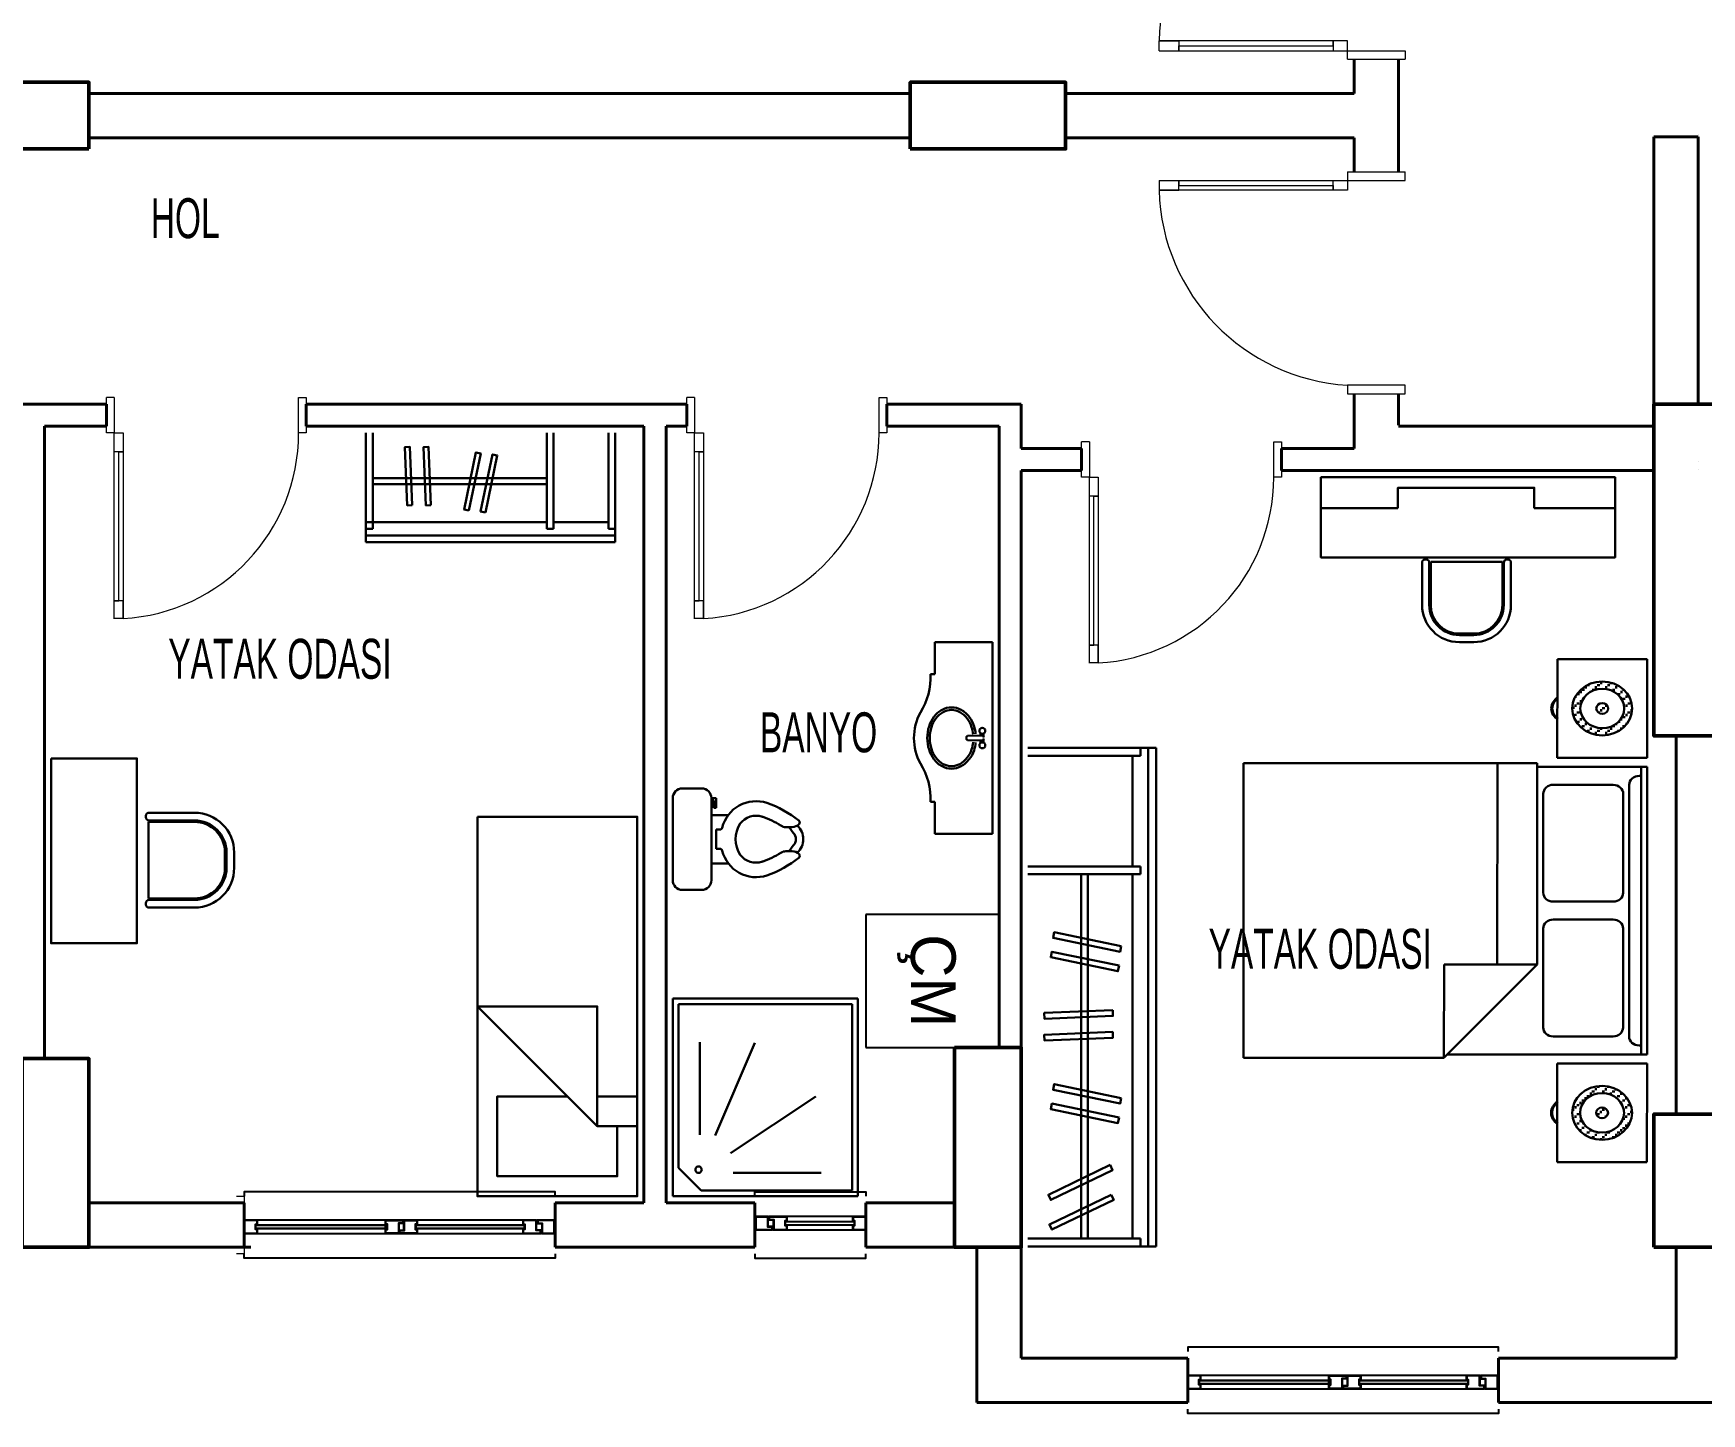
# Model space of a CAD drawing. Header units: millimetres. Extents: x 38 to 3246, y 32 to 1248.
# Drawn here: x 752 to 1504, y 55 to 678 of the extents above; entities that cross this region are included whole.
import ezdxf

# ---------------------------------------------------------------- set-up
doc = ezdxf.new("R2010")
doc.units = ezdxf.units.MM
doc.linetypes.add('ACAD_ISO03W100', pattern=[30, 12, -18])
doc.layers.add('14_ISLAK_MEKAN_TEFRİŞ', color=134, linetype='Continuous')
for name, color, linetype, lineweight in [('CAM', 253, 'Continuous', 15), ('duvar_40', 45, 'Continuous', 40), ('KOLON50', 81, 'Continuous', 50), ('MERD_30', 31, 'Continuous', 30), ('PENC_25', 74, 'Continuous', 25), ('TEF', 145, 'Continuous', 30), ('yazı', 253, 'Continuous', 20)]:
    doc.layers.add(name, color=color, linetype=linetype, lineweight=lineweight)
doc.styles.add('ARIAL', font='Arial')
doc.styles.get("Standard").update_dxf_attribs({"font": 'EtrFont'})

# ---------------------------------------------------------------- blocks, each defined once
blk = doc.blocks.new('a90')
at = {"layer": 'PENC_25', "lineweight": 20}
for p, q in [((1344.126593, 765.83973), (1370.110589, 765.83973)), ((1344.126593, 761.98131), (1344.126593, 765.83973)), ((1344.126593, 765.83973), (1370.110589, 765.83973)), ((1344.126593, 761.98131), (1344.126593, 765.83973)), ((1370.110589, 761.98131), (1344.126593, 761.98131)), ((1370.110589, 761.98131), (1344.126593, 761.98131)), ((1370.110589, 765.83973), (1370.110589, 761.98131)), ((1370.110589, 765.83973), (1370.110589, 761.98131)), ((1344.110589, 665.83973), (1344.110589, 669.698151)), ((1344.110589, 669.698151), (1370.110589, 669.698151)), ((1370.110589, 669.698151), (1370.110589, 665.83973)), ((1344.110589, 665.83973), (1370.126593, 665.83973))]:
    blk.add_line(p, q, dxfattribs=at)
at = {"layer": 'PENC_25', "lineweight": 20, "flags": 128}
for points in [[(1259.196266, 669.698151), (1259.196266, 674.142595)], [(1259.196266, 669.698151), (1344.110589, 669.698151), (1344.110589, 674.142595), (1259.196266, 674.142595), (1268.165639, 674.142595), (1268.165639, 669.698151), (1268.165639, 671.920373), (1337.639647, 671.920373), (1337.639647, 674.142595), (1337.639647, 669.698151)]]:
    blk.add_lwpolyline(points, dxfattribs=at)
at = {"layer": 'PENC_25', "lineweight": 20}
blk.add_arc((1349.684225, 671.629217), 90.522859, 93.519877, 178.408971, dxfattribs=at)
blk = doc.blocks.new('a108')
at = {"layer": 'PENC_25', "lineweight": 20}
for p, q in [((1344.110589, 615.093743), (1344.110589, 611.235322)), ((1344.110589, 615.093743), (1370.126593, 615.093743)), ((1344.110589, 611.235322), (1370.110589, 611.235322)), ((1370.110589, 611.235322), (1370.110589, 615.093743)), ((1370.110589, 518.952163), (1344.126593, 518.952163)), ((1344.126593, 518.952163), (1344.126593, 515.093743)), ((1370.110589, 518.952163), (1344.126593, 518.952163)), ((1344.126593, 518.952163), (1344.126593, 515.093743)), ((1370.110589, 515.093743), (1370.110589, 518.952163)), ((1370.110589, 515.093743), (1370.110589, 518.952163)), ((1344.126593, 515.093743), (1370.110589, 515.093743)), ((1344.126593, 515.093743), (1370.110589, 515.093743))]:
    blk.add_line(p, q, dxfattribs=at)
at = {"layer": 'PENC_25', "lineweight": 20, "flags": 128}
for points in [[(1259.196266, 611.235322), (1344.110589, 611.235322), (1344.110589, 606.790878), (1259.196266, 606.790878), (1268.165639, 606.790878), (1268.165639, 611.235322), (1268.165639, 609.0131), (1337.639647, 609.0131), (1337.639647, 606.790878), (1337.639647, 611.235322)], [(1259.196266, 611.235322), (1259.196266, 606.790878)]]:
    blk.add_lwpolyline(points, dxfattribs=at)
at = {"layer": 'PENC_25', "lineweight": 20}
blk.add_arc((1349.684225, 609.304256), 90.522859, 181.591029, 266.480123, dxfattribs=at)
blk = doc.blocks.new('a109')
at = {"layer": 'duvar_40', "flags": 128}
for points in [[(1224.326344, 490.466696), (1224.326344, 480.466696)], [(1314.326344, 490.466696), (1314.326344, 480.466696)]]:
    blk.add_lwpolyline(points, dxfattribs=at)
at = {"layer": 'PENC_25', "lineweight": 20}
for p, q in [((1227.798844, 493.466737), (1224.326266, 493.466737)), ((1224.326266, 477.466685), (1224.326266, 493.466634)), ((1227.798844, 493.466634), (1227.798844, 477.466685)), ((1310.853687, 493.466737), (1314.326266, 493.466737)), ((1310.853687, 477.466737), (1310.853687, 493.466685)), ((1314.326266, 493.466685), (1314.326266, 477.466737)), ((1227.798844, 477.466685), (1224.326266, 477.466685)), ((1314.326266, 477.466737), (1310.853687, 477.466737)), ((1231.798843, 393.799166), (1227.798843, 393.799166))]:
    blk.add_line(p, q, dxfattribs=at)
at = {"layer": 'PENC_25', "lineweight": 20, "flags": 128}
blk.add_lwpolyline([(1227.798843, 393.74328), (1227.798843, 477.466685), (1231.798843, 477.466685), (1231.798843, 393.74328), (1231.798843, 401.815716), (1227.798843, 401.815716), (1229.798843, 401.815716), (1229.798843, 468.904783), (1231.798843, 468.904783), (1227.798843, 468.904783)], dxfattribs=at)
at = {"layer": 'PENC_25', "lineweight": 20}
blk.add_arc((1227.051598, 477.466685), 83.80209, 273.247447, 0.007727, dxfattribs=at)
blk = doc.blocks.new('a110')
at = {"layer": 'CAM', "flags": 128}
for points in [[(1277.385812, 70.67522), (1336.447941, 70.67522), (1336.447941, 70.17522), (1277.385812, 70.17522)], [(1277.385812, 69.17522), (1336.447941, 69.17522), (1336.447941, 68.67522), (1277.385812, 68.67522)], [(1349.347946, 70.67522), (1398.271589, 70.67522), (1398.271589, 70.17522), (1349.347946, 70.17522)], [(1349.347946, 69.17522), (1398.271589, 69.17522), (1398.271589, 68.67522), (1349.347946, 68.67522)]]:
    blk.add_lwpolyline(points, close=True, dxfattribs=at)
at = {"layer": 'PENC_25'}
for p, q in [((1397.571589, 72.675222), (1278.085812, 72.675222)), ((1278.085812, 66.675218), (1397.571589, 66.675218))]:
    blk.add_line(p, q, dxfattribs=at)
at = {"layer": 'PENC_25', "flags": 128}
for points in [[(1412.110589, 83.466737), (1412.110589, 85.383703), (1272.110589, 85.383703), (1272.110589, 83.466737)], [(1412.110589, 57.466737), (1412.110589, 55.466737), (1272.110589, 55.466737), (1272.110589, 57.466737)]]:
    blk.add_lwpolyline(points, dxfattribs=at)
for points in [[(1278.085812, 72.675222), (1272.110589, 72.675222), (1272.110589, 66.675218), (1278.085812, 66.675218), (1278.085812, 68.67522), (1277.385812, 68.67522), (1277.385812, 70.67522), (1278.085812, 70.67522)], [(1277.885812, 72.475222), (1272.285808, 72.475222), (1272.285808, 66.875218), (1277.885812, 66.875218), (1277.885812, 68.47522), (1277.185812, 68.47522), (1277.185812, 70.87522), (1277.885812, 70.87522)], [(1335.547941, 69.17522), (1336.447941, 69.17522), (1336.447941, 70.17522), (1335.547941, 70.17522)], [(1335.747941, 72.675222), (1343.747944, 72.675222), (1343.747944, 71.17522), (1341.747943, 71.17522), (1341.747943, 66.675218), (1335.747941, 66.675218), (1335.747941, 68.67522), (1336.447941, 68.67522), (1336.447941, 70.67522), (1335.747941, 70.67522)], [(1335.947941, 72.475222), (1343.547944, 72.475222), (1343.547944, 71.37522), (1341.547943, 71.37522), (1341.547943, 66.875218), (1335.947941, 66.875218), (1335.947941, 68.47522), (1336.647941, 68.47522), (1336.647941, 70.87522), (1335.947941, 70.87522)], [(1350.047946, 66.675218), (1342.047943, 66.675218), (1342.047943, 68.17522), (1344.047944, 68.17522), (1344.047944, 72.675222), (1350.047946, 72.675222), (1350.047946, 70.67522), (1349.347946, 70.67522), (1349.347946, 68.67522), (1350.047946, 68.67522)], [(1349.847946, 66.875218), (1342.247943, 66.875218), (1342.247943, 67.97522), (1344.247944, 67.97522), (1344.247944, 72.475222), (1349.847946, 72.475222), (1349.847946, 70.87522), (1349.147946, 70.87522), (1349.147946, 68.47522), (1349.847946, 68.47522)], [(1397.571589, 66.675218), (1405.785807, 66.675218), (1405.785807, 68.17522), (1403.785806, 68.17522), (1403.785806, 72.675222), (1397.571589, 72.675222), (1397.571589, 70.67522), (1398.271589, 70.67522), (1398.271589, 68.67522), (1397.571589, 68.67522)], [(1397.771589, 66.875218), (1405.585807, 66.875218), (1405.585807, 67.97522), (1403.585806, 67.97522), (1403.585806, 72.475222), (1397.771589, 72.475222), (1397.771589, 70.87522), (1398.471589, 70.87522), (1398.471589, 68.47522), (1397.771589, 68.47522)], [(1412.110589, 72.675222), (1404.085806, 72.675222), (1404.085806, 71.17522), (1406.085807, 71.17522), (1406.085807, 66.675218), (1412.110589, 66.675218), (1412.110589, 69.67522)], [(1411.685809, 72.475222), (1404.285806, 72.475222), (1404.285806, 71.37522), (1406.285807, 71.37522), (1406.285807, 66.875218), (1411.685809, 66.875218), (1411.685809, 68.47522), (1411.685809, 70.87522)]]:
    blk.add_lwpolyline(points, close=True, dxfattribs=at)
blk = doc.blocks.new('a122')
at = {"layer": 'duvar_40', "flags": 128}
for points in [[(785.06492, 510.466696), (785.06492, 500.466696)], [(875.06492, 510.466696), (875.06492, 500.466696)]]:
    blk.add_lwpolyline(points, dxfattribs=at)
at = {"layer": 'PENC_25', "lineweight": 20}
for p, q in [((788.537421, 513.466788), (785.064842, 513.466788)), ((785.064842, 497.466737), (785.064842, 513.466685)), ((788.537421, 513.466685), (788.537421, 497.466737)), ((871.592264, 513.466788), (875.064842, 513.466788)), ((871.592264, 497.466788), (871.592264, 513.466737)), ((875.064842, 513.466737), (875.064842, 497.466788)), ((788.537421, 497.466737), (785.064842, 497.466737)), ((875.064842, 497.466788), (871.592264, 497.466788)), ((792.53742, 413.799217), (788.53742, 413.799217))]:
    blk.add_line(p, q, dxfattribs=at)
at = {"layer": 'PENC_25', "lineweight": 20, "flags": 128}
blk.add_lwpolyline([(788.53742, 413.743331), (788.53742, 497.466737), (792.53742, 497.466737), (792.53742, 413.743331), (792.53742, 421.815767), (788.53742, 421.815767), (790.53742, 421.815767), (790.53742, 488.904834), (792.53742, 488.904834), (788.53742, 488.904834)], dxfattribs=at)
at = {"layer": 'PENC_25', "lineweight": 20}
blk.add_arc((787.790174, 497.466737), 83.80209, 273.247447, 0.007727, dxfattribs=at)
blk = doc.blocks.new('a123')
at = {"layer": 'CAM', "flags": 128}
for points in [[(852.385812, 140.67522), (911.447941, 140.67522), (911.447941, 140.17522), (852.385812, 140.17522)], [(852.385812, 139.17522), (911.447941, 139.17522), (911.447941, 138.67522), (852.385812, 138.67522)], [(924.347946, 140.67522), (973.271589, 140.67522), (973.271589, 140.17522), (924.347946, 140.17522)], [(924.347946, 139.17522), (973.271589, 139.17522), (973.271589, 138.67522), (924.347946, 138.67522)]]:
    blk.add_lwpolyline(points, close=True, dxfattribs=at)
at = {"layer": 'PENC_25', "lineweight": 20}
for p, q in [((843.63801, 153.466788), (847.110589, 153.466788)), ((847.110589, 153.466737), (847.110589, 127.466788)), ((847.110589, 127.466788), (843.63801, 127.466788))]:
    blk.add_line(p, q, dxfattribs=at)
at = {"layer": 'PENC_25'}
for p, q in [((972.571589, 142.675221), (853.085812, 142.675221)), ((853.085812, 136.675218), (972.571589, 136.675218))]:
    blk.add_line(p, q, dxfattribs=at)
at = {"layer": 'PENC_25', "flags": 128}
for points in [[(987.110589, 153.466737), (987.110589, 155.383703), (847.110589, 155.383703), (847.110589, 153.466737)], [(987.110589, 127.466737), (987.110589, 125.466737), (847.110589, 125.466737), (847.110589, 127.466737)]]:
    blk.add_lwpolyline(points, dxfattribs=at)
for points in [[(853.085812, 142.675221), (847.110589, 142.675221), (847.110589, 136.675218), (853.085812, 136.675218), (853.085812, 138.67522), (852.385812, 138.67522), (852.385812, 140.67522), (853.085812, 140.67522)], [(852.885812, 142.475221), (847.285808, 142.475221), (847.285808, 136.875218), (852.885812, 136.875218), (852.885812, 138.47522), (852.185812, 138.47522), (852.185812, 140.87522), (852.885812, 140.87522)], [(910.547941, 139.17522), (911.447941, 139.17522), (911.447941, 140.17522), (910.547941, 140.17522)], [(910.747941, 142.675221), (918.747944, 142.675221), (918.747944, 141.17522), (916.747943, 141.17522), (916.747943, 136.675218), (910.747941, 136.675218), (910.747941, 138.67522), (911.447941, 138.67522), (911.447941, 140.67522), (910.747941, 140.67522)], [(910.947941, 142.475221), (918.547944, 142.475221), (918.547944, 141.37522), (916.547943, 141.37522), (916.547943, 136.875218), (910.947941, 136.875218), (910.947941, 138.47522), (911.647941, 138.47522), (911.647941, 140.87522), (910.947941, 140.87522)], [(925.047946, 136.675218), (917.047943, 136.675218), (917.047943, 138.17522), (919.047944, 138.17522), (919.047944, 142.675221), (925.047946, 142.675221), (925.047946, 140.67522), (924.347946, 140.67522), (924.347946, 138.67522), (925.047946, 138.67522)], [(924.847946, 136.875218), (917.247943, 136.875218), (917.247943, 137.97522), (919.247944, 137.97522), (919.247944, 142.475221), (924.847946, 142.475221), (924.847946, 140.87522), (924.147946, 140.87522), (924.147946, 138.47522), (924.847946, 138.47522)], [(972.571589, 136.675218), (980.785807, 136.675218), (980.785807, 138.17522), (978.785806, 138.17522), (978.785806, 142.675221), (972.571589, 142.675221), (972.571589, 140.67522), (973.271589, 140.67522), (973.271589, 138.67522), (972.571589, 138.67522)], [(972.771589, 136.875218), (980.585807, 136.875218), (980.585807, 137.97522), (978.585806, 137.97522), (978.585806, 142.475221), (972.771589, 142.475221), (972.771589, 140.87522), (973.471589, 140.87522), (973.471589, 138.47522), (972.771589, 138.47522)], [(987.110589, 142.675221), (979.085806, 142.675221), (979.085806, 141.17522), (981.085807, 141.17522), (981.085807, 136.675218), (987.110589, 136.675218), (987.110589, 139.67522)], [(986.685809, 142.475221), (979.285806, 142.475221), (979.285806, 141.37522), (981.285807, 141.37522), (981.285807, 136.875218), (986.685809, 136.875218), (986.685809, 138.47522), (986.685809, 140.87522)]]:
    blk.add_lwpolyline(points, close=True, dxfattribs=at)
blk = doc.blocks.new('a179')
at = {"layer": 'duvar_40', "flags": 128}
for points in [[(1046.515686, 510.466696), (1046.515686, 500.466696)], [(1136.515686, 510.466696), (1136.515686, 500.466696)]]:
    blk.add_lwpolyline(points, dxfattribs=at)
at = {"layer": 'PENC_25', "lineweight": 20}
for p, q in [((1049.988187, 513.466788), (1046.515608, 513.466788)), ((1046.515608, 497.466737), (1046.515608, 513.466685)), ((1049.988187, 513.466685), (1049.988187, 497.466737)), ((1133.04303, 513.466788), (1136.515608, 513.466788)), ((1133.04303, 497.466788), (1133.04303, 513.466737)), ((1136.515608, 513.466737), (1136.515608, 497.466788)), ((1049.988187, 497.466737), (1046.515608, 497.466737)), ((1136.515608, 497.466788), (1133.04303, 497.466788)), ((1053.988186, 413.799217), (1049.988186, 413.799217))]:
    blk.add_line(p, q, dxfattribs=at)
at = {"layer": 'PENC_25', "lineweight": 20, "flags": 128}
blk.add_lwpolyline([(1049.988186, 413.743331), (1049.988186, 497.466737), (1053.988186, 497.466737), (1053.988186, 413.743331), (1053.988186, 421.815767), (1049.988186, 421.815767), (1051.988186, 421.815767), (1051.988186, 488.904834), (1053.988186, 488.904834), (1049.988186, 488.904834)], dxfattribs=at)
at = {"layer": 'PENC_25', "lineweight": 20}
blk.add_arc((1049.24094, 497.466737), 83.80209, 273.247447, 0.007727, dxfattribs=at)
blk = doc.blocks.new('a180')
at = {"layer": 'CAM', "flags": 128}
for points in [[(1091.649588, 142.258253), (1121.835366, 142.258253), (1121.835366, 141.758253), (1090.949588, 141.758253)], [(1094.873231, 141.758253), (1090.949588, 141.758253), (1090.949588, 142.258253), (1094.873231, 142.258253)], [(1090.949588, 140.758253), (1121.835366, 140.758253), (1121.835366, 140.258253), (1091.649588, 140.258253)], [(1094.873231, 140.258253), (1090.949588, 140.258253), (1090.949588, 140.758253), (1094.873231, 140.758253)]]:
    blk.add_lwpolyline(points, dxfattribs=at)
at = {"layer": 'PENC_25'}
for p, q in [((1121.135366, 144.258255), (1091.649588, 144.258255)), ((1091.649588, 138.258252), (1121.135366, 138.258252))]:
    blk.add_line(p, q, dxfattribs=at)
at = {"layer": 'PENC_25', "flags": 128}
for points in [[(1077.110589, 153.466737), (1077.110589, 155.466737), (1127.110589, 155.466737), (1127.110589, 153.466737)], [(1077.110589, 127.466737), (1077.110589, 125.54977), (1127.110589, 125.54977), (1127.110589, 127.466737)]]:
    blk.add_lwpolyline(points, dxfattribs=at)
for points in [[(1077.110589, 138.258252), (1085.135372, 138.258252), (1085.135372, 139.758253), (1083.135371, 139.758253), (1083.135371, 144.258255), (1077.110589, 144.258255), (1077.110589, 141.258253)], [(1077.535369, 138.458252), (1084.935372, 138.458252), (1084.935372, 139.558253), (1082.935371, 139.558253), (1082.935371, 144.058255), (1077.535369, 144.058255), (1077.535369, 142.458253), (1077.535369, 140.058253)], [(1091.649588, 144.258255), (1083.435371, 144.258255), (1083.435371, 142.758253), (1085.435372, 142.758253), (1085.435372, 138.258252), (1091.649588, 138.258252), (1091.649588, 140.258253), (1090.949588, 140.258253), (1090.949588, 142.258253), (1091.649588, 142.258253)], [(1091.449588, 144.058255), (1083.635371, 144.058255), (1083.635371, 142.958253), (1085.635372, 142.958253), (1085.635372, 138.458252), (1091.449588, 138.458252), (1091.449588, 140.058253), (1090.749588, 140.058253), (1090.749588, 142.458253), (1091.449588, 142.458253)], [(1121.135366, 138.258252), (1127.110589, 138.258252), (1127.110589, 144.258255), (1121.135366, 144.258255), (1121.135366, 142.258253), (1121.835366, 142.258253), (1121.835366, 140.258253), (1121.135366, 140.258253)], [(1121.335366, 138.458252), (1126.935369, 138.458252), (1126.935369, 144.058255), (1121.335366, 144.058255), (1121.335366, 142.458253), (1122.035366, 142.458253), (1122.035366, 140.058253), (1121.335366, 140.058253)]]:
    blk.add_lwpolyline(points, close=True, dxfattribs=at)
blk = doc.blocks.new('cc2')
at = {"layer": '14_ISLAK_MEKAN_TEFRİŞ'}
for p, q in [((279.199679, -368.612928), (219.199679, -368.612928)), ((219.199679, -368.612928), (219.199679, -428.612928)), ((279.199679, -428.612928), (279.199679, -368.612928)), ((219.199679, -428.612928), (279.199679, -428.612928))]:
    blk.add_line(p, q, dxfattribs=at)
at = {"insert": (228.095774, -388.154623), "char_height": 20.16, "width": 8839.469653, "attachment_point": 1}
blk.add_mtext('ÇM', dxfattribs=at)
blk = doc.blocks.new('YAT80')
at = {"flags": 128}
blk.add_lwpolyline([(80, -190), (80, 0), (0, 0), (0, -190)], close=True, dxfattribs=at)
for points in [[(35, -50), (70, -50), (70, -10), (10, -10), (10, -35)], [(0, -35), (20, -35), (80, -95), (20, -95), (20, -35)], [(0, -50), (20, -50)]]:
    blk.add_lwpolyline(points, dxfattribs=at)
blk = doc.blocks.new('KSDLFGD')
at = {"layer": 'TEF'}
for p, q in [((134866.600126, -16275.379659), (134817.296422, -16275.379659)), ((134817.296422, -16275.379659), (134817.296422, -16387.673889)), ((134820.330496, -16275.379659), (134820.330496, -16387.673889)), ((134823.36457, -16278.413733), (134823.36457, -16275.379659)), ((134866.600126, -16278.413733), (134823.36457, -16278.413733)), ((134826.398644, -16278.413733), (134826.398644, -16303.170751)), ((134826.398644, -16279.260006), (134826.398644, -16303.170751)), ((134866.600126, -16303.170751), (134823.36457, -16303.170751)), ((134823.36457, -16303.170751), (134823.36457, -16306.204826)), ((134866.600126, -16306.204826), (134823.36457, -16306.204826)), ((134826.398644, -16306.204826), (134826.398644, -16387.673889)), ((134843.524714, -16306.204826), (134843.524714, -16384.639815)), ((134846.159498, -16306.204826), (134846.159498, -16384.639815)), ((134866.600126, -16387.673889), (134817.296422, -16387.673889)), ((134866.600126, -16384.639815), (134823.36457, -16384.639815)), ((134823.36457, -16384.639815), (134823.36457, -16387.673889))]:
    blk.add_line(p, q, dxfattribs=at)
at = {"layer": 'TEF', "flags": 128}
for points in [[(134830.684838, -16333.87928), (134856.481654, -16328.519177), (134856.928555, -16330.669996), (134831.131739, -16336.030099), (134830.684838, -16333.87928)], [(134831.563103, -16341.348265), (134857.359919, -16335.988161), (134857.80682, -16338.138981), (134832.010003, -16343.499084), (134831.563103, -16341.348265)], [(134834.00058, -16358.506893), (134860.327309, -16359.560359), (134860.239476, -16361.75536), (134833.912747, -16360.701894), (134834.00058, -16358.506893)], [(134834.00058, -16366.867322), (134860.327309, -16367.920787), (134860.239476, -16370.115788), (134833.912747, -16369.062323), (134834.00058, -16366.867322)]]:
    blk.add_lwpolyline(points, dxfattribs=at)
blk = doc.blocks.new('kjnknlnkldfldf')
at = {"layer": 'TEF'}
for p, q in [((57632.193034, 10880.081809), (57609.471988, 10880.081809)), ((57632.193034, 10876.248476), (57609.471988, 10876.248476)), ((57632.471988, 10875.481809), (57609.471988, 10875.481809)), ((57632.471988, 10837.148476), (57632.471988, 10875.481809)), ((57633.726368, 10878.548476), (57633.726368, 10877.781809)), ((57589.538655, 10860.148476), (57589.538655, 10852.481809)), ((57593.371988, 10860.148476), (57593.371988, 10852.481809)), ((57594.138655, 10860.148476), (57594.138655, 10852.481809)), ((57609.471988, 10837.148476), (57632.471988, 10837.148476)), ((57609.471988, 10836.381809), (57632.193034, 10836.381809)), ((57609.471988, 10832.548476), (57632.193034, 10832.548476)), ((57633.726368, 10834.848476), (57633.726368, 10834.081809))]:
    blk.add_line(p, q, dxfattribs=at)
at = {"layer": 'TEF', "flags": 128}
blk.add_lwpolyline([(57681.15439, 10907.269677), (57638.249906, 10907.269677), (57638.249906, 10814.747063), (57681.15439, 10814.747063)], close=True, dxfattribs=at)
for points in [[(57620.268413, 10875.481809), (57620.268413, 10876.248476)], [(57620.268413, 10836.381809), (57620.268413, 10837.148476)]]:
    blk.add_lwpolyline(points, dxfattribs=at)
at = {"layer": 'TEF'}
for centre, radius, start, end in [((57609.471988, 10860.148476), 19.933333, 90, 180), ((57632.193034, 10878.548476), 1.533333, 0, 90), ((57609.471988, 10860.148476), 16.1, 90, 180), ((57609.471988, 10860.148476), 15.333333, 90, 180), ((57632.193034, 10877.781809), 1.533333, 270, 0), ((57609.471988, 10852.481809), 19.933333, 180, 270), ((57609.471988, 10852.481809), 16.1, 180, 270), ((57609.471988, 10852.481809), 15.333333, 180, 270), ((57632.193034, 10834.848476), 1.533333, 0, 90), ((57632.193034, 10834.081809), 1.533333, 270, 0)]:
    blk.add_arc(centre, radius, start, end, dxfattribs=at)
blk = doc.blocks.new('dskfg')
at = {"layer": 'TEF'}
for p, q in [((1215856.528473, -318229.918806), (1215773.095581, -318229.918806)), ((1215773.095581, -318229.918806), (1215773.095581, -318319.065619)), ((1215856.528473, -318229.918806), (1215856.528473, -318319.065619)), ((1215785.855479, -318232.470786), (1215775.64756, -318242.678704)), ((1215853.976494, -318232.470786), (1215785.855479, -318232.470786)), ((1215853.976494, -318232.470786), (1215853.976494, -318316.513639)), ((1215775.64756, -318242.678704), (1215775.64756, -318316.513639)), ((1215800.364342, -318240.469987), (1215839.967264, -318240.432428)), ((1215799.170199, -318249.316257), (1215837.604301, -318274.896069)), ((1215785.249544, -318257.640822), (1215785.249544, -318299.410344)), ((1215792.228825, -318257.33448), (1215810.121579, -318299.078176)), ((1215856.528473, -318319.065619), (1215773.095581, -318319.065619)), ((1215775.64756, -318316.513639), (1215853.976494, -318316.513639))]:
    blk.add_line(p, q, dxfattribs=at)
for start_param, end_param in [(3.9269908172, 7.0685834708), (0.7853981639, 3.9269908175)]:
    blk.add_ellipse((1215784.74697, -318241.896823), major_axis=(-1.015044, 1.015044), ratio=1, start_param=start_param, end_param=end_param, dxfattribs=at)
blk = doc.blocks.new('ö_nklnlşfdndfnşnklm')
at = {"layer": 'TEF'}
for p, q in [((55836.619492, 10355.704601), (55836.619492, 10344.949046)), ((55887.708381, 10361.082379), (55841.99727, 10361.082379)), ((55893.086159, 10344.949046), (55893.086159, 10355.704601)), ((55841.99727, 10339.571268), (55887.708381, 10339.571268)), ((55851.408381, 10330.160157), (55851.408381, 10339.571268)), ((55859.475048, 10336.882379), (55859.475048, 10334.8249)), ((55870.230603, 10336.882379), (55859.475048, 10336.882379)), ((55870.230603, 10334.8249), (55870.230603, 10336.882379)), ((55878.29727, 10330.160157), (55878.29727, 10339.571268)), ((55882.330603, 10336.882379), (55882.330603, 10338.226823)), ((55882.330603, 10338.226823), (55886.363937, 10338.226823)), ((55887.708381, 10336.882379), (55882.330603, 10336.882379)), ((55886.363937, 10338.226823), (55886.363937, 10339.571268)), ((55887.708381, 10339.571268), (55887.708381, 10336.882379)), ((55858.130603, 10298.077512), (55858.130603, 10294.591908)), ((55861.283094, 10294.045599), (55858.130603, 10296.382189)), ((55868.422557, 10294.045599), (55871.575048, 10296.382189)), ((55871.575048, 10298.077512), (55871.575048, 10294.692432))]:
    blk.add_line(p, q, dxfattribs=at)
for centre, radius, start, end in [((55841.99727, 10355.704601), 5.377778, 90, 180), ((55887.708381, 10355.704601), 5.377778, 0, 90), ((55841.99727, 10344.949046), 5.377778, 180, 270), ((55887.708381, 10344.949046), 5.377778, 270, 0), ((55863.105048, 10314.699046), 19.387056, 103.883364, 198.183653), ((55858.130603, 10334.8249), 1.344444, 283.883364, 0), ((55871.575048, 10334.8249), 1.344444, 180, 256.116636), ((55866.600603, 10314.699046), 19.387056, 341.816347, 76.116636), ((55863.105048, 10314.699046), 11.320389, 127.108298, 198.183653), ((55864.852826, 10309.675938), 16.450886, 57.797266, 122.202734), ((55866.600603, 10314.699046), 11.320389, 341.816347, 52.891702), ((55901.825048, 10328.815712), 60.593291, 199.440035, 218.734582), ((55901.825048, 10328.815712), 52.526624, 199.440035, 212.062492), ((55827.880603, 10328.815712), 52.526624, 327.937508, 340.559965), ((55827.880603, 10328.815712), 60.593291, 321.334991, 340.559965), ((55852.752826, 10298.077512), 5.377778, 0, 32.062492), ((55876.952826, 10298.077512), 5.377778, 147.937508, 180), ((55855.607813, 10291.742904), 1.344444, 218.734582, 315.060102), ((55852.752826, 10294.591908), 5.377778, 315.060102, 0), ((55864.852826, 10298.789786), 10.307407, 223.602819, 316.397181), ((55864.852826, 10297.445341), 4.929629, 223.602819, 316.397181), ((55876.952826, 10294.692432), 5.377778, 180, 225.837529), ((55874.142821, 10291.799051), 1.344444, 225.837529, 321.334991)]:
    blk.add_arc(centre, radius, start, end, dxfattribs=at)
blk = doc.blocks.new('çkjngnşdglklşdf')
at = {"layer": 'TEF'}
for p, q in [((58786.602195, 10215.567112), (58786.602195, 10193.34489)), ((58786.602195, 10215.567112), (58826.602195, 10215.567112)), ((58826.602195, 10215.567112), (58826.602195, 10082.233779)), ((58783.581508, 10193.34489), (58786.602195, 10193.34489)), ((58783.581508, 10193.34489), (58786.602195, 10193.34489)), ((58809.266347, 10150.332367), (58819.836119, 10150.687359)), ((58809.266347, 10150.332367), (58819.836119, 10150.687359)), ((58818.271886, 10150.864855), (58818.271886, 10152.107326)), ((58818.271886, 10150.864855), (58818.271886, 10152.107326)), ((58820.479696, 10150.598611), (58820.479696, 10151.92983)), ((58820.479696, 10150.598611), (58820.479696, 10151.92983)), ((58809.266347, 10147.468523), (58819.836119, 10147.113532)), ((58809.266347, 10147.468523), (58819.836119, 10147.113532)), ((58818.271886, 10146.936036), (58818.271886, 10145.693565)), ((58818.271886, 10146.936036), (58818.271886, 10145.693565)), ((58820.479696, 10147.20228), (58820.479696, 10145.871061)), ((58820.479696, 10147.20228), (58820.479696, 10145.871061)), ((58786.602195, 10104.456001), (58783.581508, 10104.456001)), ((58786.602195, 10104.456001), (58783.581508, 10104.456001)), ((58786.602195, 10104.456001), (58786.602195, 10082.233779)), ((58786.602195, 10082.233779), (58826.602195, 10082.233779))]:
    blk.add_line(p, q, dxfattribs=at)
at = {"layer": 'TEF', "flags": 128}
for points in [[(58814.954942, 10151.809831, 0.04853), (58813.887345, 10156.964525, 0.085783), (58810.494739, 10163.604566, 0.10607), (58804.833408, 10168.52947, 0.126822), (58798.222205, 10170.233779, 0.126822), (58791.611001, 10168.52947, 0.10607), (58785.94967, 10163.604566, 0.085783), (58782.557064, 10156.964525, 0.075445), (58781.333316, 10148.900445, 0.075445), (58782.557064, 10140.836366, 0.085783), (58785.94967, 10134.196325, 0.10607), (58791.611001, 10129.271421, 0.126822), (58798.222205, 10127.567112, 0.126822), (58804.833408, 10129.271421, 0.105479), (58810.469612, 10134.162903, 0.091386), (58813.881148, 10140.31928, 0.05171), (58814.9877, 10145.81623, 0.05171)], [(58814.954942, 10151.809831, 0.04853), (58813.887345, 10156.964525, 0.085783), (58810.494739, 10163.604566, 0.10607), (58804.833408, 10168.52947, 0.126822), (58798.222205, 10170.233779, 0.126822), (58791.611001, 10168.52947, 0.10607), (58785.94967, 10163.604566, 0.085783), (58782.557064, 10156.964525, 0.075445), (58781.333316, 10148.900445, 0.075445), (58782.557064, 10140.836366, 0.085783), (58785.94967, 10134.196325, 0.10607), (58791.611001, 10129.271421, 0.126822), (58798.222205, 10127.567112, 0.126822), (58804.833408, 10129.271421, 0.105479), (58810.469612, 10134.162903, 0.091386), (58813.881148, 10140.31928, 0.05171), (58814.9877, 10145.81623, 0.05171)], [(58813.187377, 10151.619546, 0.04853), (58812.189605, 10156.437105, 0.085783), (58809.072517, 10162.537899, 0.10607), (58803.973935, 10166.973257, 0.126822), (58798.222205, 10168.456001, 0.126822), (58792.470474, 10166.973257, 0.10607), (58787.371892, 10162.537899, 0.085783), (58784.254804, 10156.437105, 0.075445), (58783.111094, 10148.900445, 0.075445), (58784.254804, 10141.363786, 0.085783), (58787.371892, 10135.262991, 0.10607), (58792.470474, 10130.827634, 0.126822), (58798.222205, 10129.34489, 0.126822), (58803.973935, 10130.827634, 0.10607), (58809.072517, 10135.262991, 0.091652), (58812.189605, 10140.866621, 0.051517), (58813.217993, 10145.985433, 0.046971)], [(58813.187377, 10151.619546, 0.04853), (58812.189605, 10156.437105, 0.085783), (58809.072517, 10162.537899, 0.10607), (58803.973935, 10166.973257, 0.126822), (58798.222205, 10168.456001, 0.126822), (58792.470474, 10166.973257, 0.10607), (58787.371892, 10162.537899, 0.085783), (58784.254804, 10156.437105, 0.075445), (58783.111094, 10148.900445, 0.075445), (58784.254804, 10141.363786, 0.085783), (58787.371892, 10135.262991, 0.10607), (58792.470474, 10130.827634, 0.126822), (58798.222205, 10129.34489, 0.126822), (58803.973935, 10130.827634, 0.10607), (58809.072517, 10135.262991, 0.091652), (58812.189605, 10140.866621, 0.051517), (58813.217993, 10145.985433, 0.046971)]]:
    blk.add_lwpolyline(points, format="xyb", dxfattribs=at)
at = {"layer": 'TEF'}
for centre in [(58819.621103, 10153.971032), (58819.621103, 10153.971032), (58819.621103, 10143.829859), (58819.621103, 10143.829859)]:
    blk.add_circle(centre, 2.041202, dxfattribs=at)
for centre, radius, start, end in [((58739.196745, 10190.821615), 44.45643, 327.106454, 3.253764), ((58739.196745, 10190.821615), 44.45643, 327.106454, 3.253764), ((58810.327136, 10148.783486), 38.245793, 152.102729, 179.824784), ((58810.327136, 10149.017404), 38.245793, 180.175216, 207.897271), ((58809.808095, 10149.006886), 1.431919, 112.230732, 182.424419), ((58809.808095, 10149.006886), 1.431919, 112.230732, 182.424419), ((58809.808095, 10148.794005), 1.431919, 177.575581, 247.769268), ((58809.808095, 10148.794005), 1.431919, 177.575581, 247.769268), ((58819.294371, 10149.361878), 1.431919, 357.575581, 67.769268), ((58819.294371, 10149.361878), 1.431919, 357.575581, 67.769268), ((58819.294371, 10148.439013), 1.431919, 292.230732, 2.424419), ((58819.294371, 10148.439013), 1.431919, 292.230732, 2.424419), ((58739.196745, 10106.979275), 44.45643, 356.746236, 32.893546)]:
    blk.add_arc(centre, radius, start, end, dxfattribs=at)
blk = doc.blocks.new('jjbkjbkbbkddf')
at = {"layer": 'TEF'}
for p, q in [((58234.979954, 10063.019603), (58234.979954, 10128.019603)), ((58487.779174, 10128.019603), (58234.979954, 10128.019603)), ((58487.779174, 10124.019603), (58234.979954, 10124.019603)), ((58238.979954, 10120.019603), (58234.979954, 10120.019603)), ((58238.979954, 10063.019603), (58238.979954, 10120.019603)), ((58423.675876, 10063.019603), (58423.675876, 10120.019603)), ((58427.675876, 10120.019603), (58423.675876, 10120.019603)), ((58427.675876, 10063.019603), (58427.675876, 10120.019603)), ((58483.779174, 10063.019603), (58483.779174, 10120.019603)), ((58483.779174, 10120.019603), (58487.779174, 10120.019603)), ((58487.779174, 10063.019603), (58487.779174, 10128.019603)), ((58423.675876, 10116.019603), (58238.979954, 10116.019603)), ((58459.198832, 10116.019603), (58427.675876, 10116.019603)), ((58483.779174, 10116.019603), (58427.675876, 10116.019603)), ((58423.675876, 10093.441289), (58238.979954, 10093.441289)), ((58423.675876, 10089.967696), (58238.979954, 10089.967696))]:
    blk.add_line(p, q, dxfattribs=at)
at = {"layer": 'TEF', "flags": 128}
for points in [[(58261.208007, 10105.268644), (58246.145239, 10073.968589), (58243.535585, 10075.224453), (58258.598353, 10106.524508), (58261.208007, 10105.268644)], [(58276.267826, 10104.68971), (58261.205058, 10073.389655), (58258.595404, 10074.645519), (58273.658172, 10105.945574), (58276.267826, 10104.68971)], [(58300.349988, 10109.210991), (58307.41653, 10075.201516), (58304.580977, 10074.61234), (58297.514435, 10108.621815), (58300.349988, 10109.210991)], [(58310.196794, 10110.36886), (58317.263337, 10076.359385), (58314.427784, 10075.770209), (58307.361241, 10109.779684), (58310.196794, 10110.36886)], [(58343.700906, 10105.99752), (58342.31206, 10071.28943), (58339.41826, 10071.405226), (58340.807105, 10106.113316), (58343.700906, 10105.99752)], [(58354.722955, 10105.99752), (58353.334109, 10071.28943), (58350.440309, 10071.405226), (58351.829155, 10106.113316), (58354.722955, 10105.99752)], [(58377.344194, 10109.210991), (58384.410736, 10075.201516), (58381.575183, 10074.61234), (58374.508641, 10108.621815), (58377.344194, 10109.210991)], [(58387.191, 10110.36886), (58394.257543, 10076.359385), (58391.42199, 10075.770209), (58384.355447, 10109.779684), (58387.191, 10110.36886)]]:
    blk.add_lwpolyline(points, dxfattribs=at)
blk = doc.blocks.new('FGFGF')
at = {"layer": 'TEF'}
h = blk.add_hatch(dxfattribs=at)
h.set_pattern_fill('CROSS', color=256, scale=0.4, angle=180, style=0, pattern_type=2)
h.set_pattern_definition([(90.030685, (441.3744, 11359.7425), (2.53877536, 2.28735998), [1.143, -3.429]), (0.030685, (442.0097, 11359.1713), (2.5412239, -2.28463937), [1.27, -3.81])])
h.paths.add_polyline_path([(-756.25, -12122.83), (-756.42, -12120.83), (-756.91, -12118.88), (-757.72, -12117.02), (-758.81, -12115.3), (-760.17, -12113.74), (-761.77, -12112.38), (-763.57, -12111.25), (-765.54, -12110.36), (-767.64, -12109.74), (-769.82, -12109.4), (-772.05, -12109.36), (-774.28, -12109.62), (-776.44, -12110.17), (-778.5, -12111.02), (-780.39, -12112.13), (-782.08, -12113.5), (-783.52, -12115.07), (-784.68, -12116.82), (-785.53, -12118.71), (-786.06, -12120.67), (-786.25, -12122.68), (-786.11, -12124.69), (-785.65, -12126.64), (-784.87, -12128.51), (-783.8, -12130.24), (-782.46, -12131.82), (-780.88, -12133.19), (-779.09, -12134.35), (-777.14, -12135.26), (-775.05, -12135.9), (-772.86, -12136.26), (-770.64, -12136.33), (-768.41, -12136.09), (-766.24, -12135.56), (-764.17, -12134.74), (-762.26, -12133.64), (-760.55, -12132.3), (-759.09, -12130.74), (-757.91, -12129), (-757.03, -12127.13), (-756.48, -12125.16), (-756.26, -12123.16)])
h.paths.add_polyline_path([(-760.25, -12122.83), (-760.38, -12121.37), (-760.74, -12119.94), (-761.33, -12118.57), (-762.13, -12117.31), (-763.13, -12116.17), (-764.3, -12115.17), (-765.62, -12114.34), (-767.06, -12113.69), (-768.6, -12113.23), (-770.21, -12112.98), (-771.84, -12112.95), (-773.47, -12113.14), (-775.06, -12113.55), (-776.57, -12114.17), (-777.96, -12114.99), (-779.2, -12115.99), (-780.25, -12117.14), (-781.1, -12118.43), (-781.73, -12119.81), (-782.11, -12121.25), (-782.25, -12122.72), (-782.15, -12124.19), (-781.81, -12125.63), (-781.24, -12127), (-780.45, -12128.27), (-779.47, -12129.42), (-778.31, -12130.43), (-777, -12131.28), (-775.57, -12131.95), (-774.03, -12132.42), (-772.44, -12132.68), (-770.8, -12132.73), (-769.17, -12132.56), (-767.58, -12132.17), (-766.06, -12131.57), (-764.66, -12130.76), (-763.41, -12129.78), (-762.33, -12128.63), (-761.47, -12127.36), (-760.82, -12125.98), (-760.42, -12124.54), (-760.26, -12123.07)])
h.paths.add_polyline_path([(-768.25, -12122.84), (-768.29, -12122.44), (-768.39, -12122.05), (-768.55, -12121.68), (-768.77, -12121.33), (-769.04, -12121.02), (-769.36, -12120.75), (-769.72, -12120.52), (-770.11, -12120.34), (-770.53, -12120.22), (-770.97, -12120.15), (-771.41, -12120.14), (-771.86, -12120.19), (-772.29, -12120.31), (-772.7, -12120.47), (-773.08, -12120.7), (-773.42, -12120.97), (-773.71, -12121.29), (-773.94, -12121.64), (-774.11, -12122.01), (-774.22, -12122.41), (-774.25, -12122.81), (-774.23, -12123.21), (-774.13, -12123.6), (-773.98, -12123.97), (-773.76, -12124.32), (-773.5, -12124.63), (-773.18, -12124.91), (-772.82, -12125.14), (-772.43, -12125.32), (-772.01, -12125.45), (-771.58, -12125.52), (-771.13, -12125.54), (-770.69, -12125.49), (-770.25, -12125.38), (-769.84, -12125.22), (-769.46, -12125), (-769.11, -12124.73), (-768.82, -12124.42), (-768.59, -12124.07), (-768.41, -12123.7), (-768.3, -12123.3), (-768.26, -12122.9)])
h.paths.add_polyline_path([(-756.36, -11920.33), (-756.53, -11918.33), (-757.02, -11916.38), (-757.82, -11914.52), (-758.92, -11912.8), (-760.28, -11911.24), (-761.88, -11909.88), (-763.68, -11908.75), (-765.65, -11907.86), (-767.75, -11907.24), (-769.93, -11906.9), (-772.16, -11906.86), (-774.38, -11907.12), (-776.55, -11907.67), (-778.61, -11908.52), (-780.5, -11909.63), (-782.19, -11911), (-783.63, -11912.57), (-784.79, -11914.32), (-785.64, -11916.21), (-786.17, -11918.17), (-786.36, -11920.18), (-786.22, -11922.19), (-785.76, -11924.14), (-784.98, -11926.01), (-783.91, -11927.74), (-782.57, -11929.32), (-780.99, -11930.69), (-779.2, -11931.85), (-777.24, -11932.76), (-775.15, -11933.4), (-772.97, -11933.76), (-770.75, -11933.83), (-768.52, -11933.59), (-766.35, -11933.06), (-764.28, -11932.24), (-762.37, -11931.14), (-760.66, -11929.8), (-759.2, -11928.24), (-758.02, -11926.5), (-757.14, -11924.63), (-756.59, -11922.66), (-756.37, -11920.66)])
h.paths.add_polyline_path([(-760.36, -11920.33), (-760.49, -11918.87), (-760.85, -11917.44), (-761.43, -11916.07), (-762.24, -11914.81), (-763.23, -11913.67), (-764.41, -11912.67), (-765.73, -11911.84), (-767.17, -11911.19), (-768.71, -11910.73), (-770.31, -11910.48), (-771.95, -11910.45), (-773.58, -11910.64), (-775.17, -11911.05), (-776.67, -11911.67), (-778.07, -11912.49), (-779.3, -11913.49), (-780.36, -11914.64), (-781.21, -11915.93), (-781.83, -11917.31), (-782.22, -11918.75), (-782.36, -11920.23), (-782.26, -11921.69), (-781.92, -11923.13), (-781.35, -11924.5), (-780.56, -11925.77), (-779.58, -11926.92), (-778.42, -11927.93), (-777.11, -11928.78), (-775.68, -11929.45), (-774.14, -11929.92), (-772.54, -11930.18), (-770.91, -11930.23), (-769.28, -11930.06), (-767.69, -11929.67), (-766.17, -11929.07), (-764.77, -11928.26), (-763.52, -11927.28), (-762.44, -11926.13), (-761.58, -11924.86), (-760.93, -11923.48), (-760.53, -11922.04), (-760.37, -11920.57)])
h.paths.add_polyline_path([(-768.36, -11920.34), (-768.4, -11919.94), (-768.49, -11919.55), (-768.66, -11919.18), (-768.87, -11918.83), (-769.15, -11918.52), (-769.47, -11918.25), (-769.83, -11918.02), (-770.22, -11917.84), (-770.64, -11917.72), (-771.08, -11917.65), (-771.52, -11917.64), (-771.97, -11917.69), (-772.4, -11917.81), (-772.81, -11917.97), (-773.19, -11918.2), (-773.53, -11918.47), (-773.82, -11918.79), (-774.05, -11919.14), (-774.22, -11919.51), (-774.32, -11919.91), (-774.36, -11920.31), (-774.33, -11920.71), (-774.24, -11921.1), (-774.09, -11921.47), (-773.87, -11921.82), (-773.6, -11922.13), (-773.29, -11922.41), (-772.93, -11922.64), (-772.54, -11922.82), (-772.12, -11922.95), (-771.68, -11923.02), (-771.24, -11923.04), (-770.79, -11922.99), (-770.36, -11922.88), (-769.95, -11922.72), (-769.56, -11922.5), (-769.22, -11922.23), (-768.93, -11921.92), (-768.69, -11921.57), (-768.52, -11921.2), (-768.41, -11920.8), (-768.36, -11920.4)])
for p, q in [((-793.88, -11895.6), (-748.88, -11895.58)), ((-793.85, -11945.1), (-793.88, -11895.6)), ((-748.88, -11895.58), (-748.85, -11945.08)), ((-748.85, -11945.08), (-793.85, -11945.1)), ((-591.85, -11947.69), (-738.85, -11947.77)), ((-738.85, -11947.77), (-738.79, -12048.54)), ((-718.85, -11947.76), (-718.79, -12048.53)), ((-591.77, -12095.29), (-591.85, -11947.69)), ((-738.85, -11949.57), (-793.85, -11949.6)), ((-793.85, -11949.6), (-793.77, -12093.6)), ((-790.85, -11949.6), (-790.77, -12093.6)), ((-790.84, -11954.1), (-789.84, -11954.1)), ((-784.84, -11958.6), (-784.77, -12084.6)), ((-781.81, -12012.59), (-781.84, -11963.09)), ((-776.84, -11958.59), (-746.84, -11958.58)), ((-741.84, -11963.07), (-741.81, -12012.57)), ((-746.81, -12017.08), (-776.81, -12017.09)), ((-781.8, -12030.59), (-781.78, -12080.09)), ((-746.81, -12026.08), (-776.81, -12026.09)), ((-741.78, -12080.07), (-741.8, -12030.57)), ((-738.79, -12048.54), (-692.15, -12048.51)), ((-738.79, -12048.54), (-692.13, -12095.35)), ((-692.13, -12095.35), (-692.15, -12048.51)), ((-789.77, -12089.1), (-790.77, -12089.1)), ((-776.77, -12084.59), (-746.77, -12084.58)), ((-793.77, -12093.6), (-693.92, -12093.55)), ((-748.77, -12098.08), (-793.77, -12098.1)), ((-793.77, -12098.1), (-793.74, -12147.6)), ((-748.74, -12147.58), (-748.77, -12098.08)), ((-692.13, -12095.35), (-591.77, -12095.29)), ((-793.74, -12147.6), (-748.74, -12147.58))]:
    blk.add_line(p, q, dxfattribs=at)
for centre, major_axis in [((-771.36, -11920.34), (15, 0.01)), ((-771.36, -11920.34), (11, 0.01)), ((-771.36, -11920.34), (3, 0)), ((-771.25, -12122.84), (15, 0.01)), ((-771.25, -12122.84), (11, 0.01)), ((-771.25, -12122.84), (3, 0))]:
    blk.add_ellipse(centre, major_axis=major_axis, ratio=0.9, dxfattribs=at)
for centre, major_axis, start_param, end_param in [((-753.36, -11920.33), (7.5, 0), 5.306139, 7.260232), ((-753.36, -11920.33), (7, 0), 5.359292, 7.207079), ((-789.84, -11958.6), (5, 0), 6.283185, 7.853982), ((-776.84, -11963.09), (5, 0), 1.570796, 3.141593), ((-746.84, -11963.08), (5, 0), 6.283185, 7.853982), ((-776.81, -12012.59), (5, 0), 3.141593, 4.712389), ((-746.81, -12012.58), (5, 0), 4.712389, 6.283185), ((-776.8, -12030.59), (5, 0), 1.570796, 3.141593), ((-746.8, -12030.58), (5, 0), 6.283185, 7.853982), ((-776.78, -12080.09), (5, 0), 3.141593, 4.712389), ((-746.78, -12080.08), (5, 0), 4.712389, 6.283185), ((-789.77, -12084.6), (5, 0), 4.712389, 6.283185), ((-753.25, -12122.83), (7.5, 0), 5.306139, 7.260232), ((-753.25, -12122.83), (7, 0), 5.359292, 7.207079)]:
    blk.add_ellipse(centre, major_axis=major_axis, ratio=0.9, start_param=start_param, end_param=end_param, dxfattribs=at)
blk = doc.blocks.new('kljdfkdlfkşdfglk')
at = {"layer": 'TEF'}
for p, q in [((50363.007499, 6162.783454), (50363.007499, 6140.062408)), ((50364.540832, 6164.316787), (50365.307499, 6164.316787)), ((50366.840832, 6162.783454), (50366.840832, 6140.062408)), ((50405.940832, 6163.062408), (50367.607499, 6163.062408)), ((50367.607499, 6163.062408), (50367.607499, 6140.062408)), ((50405.940832, 6140.062408), (50405.940832, 6163.062408)), ((50406.707499, 6140.062408), (50406.707499, 6162.783454)), ((50408.240832, 6164.316787), (50409.007499, 6164.316787)), ((50410.540832, 6140.062408), (50410.540832, 6162.783454)), ((50382.940832, 6124.729075), (50390.607499, 6124.729075)), ((50382.940832, 6123.962408), (50390.607499, 6123.962408)), ((50382.940832, 6120.129075), (50390.607499, 6120.129075))]:
    blk.add_line(p, q, dxfattribs=at)
at = {"layer": 'TEF', "flags": 128}
blk.add_lwpolyline([(50308.842059, 6208.377787), (50308.842059, 6165.473303), (50466.28789, 6165.473303), (50466.28789, 6208.377787)], close=True, dxfattribs=at)
at = {"layer": 'TEF', "ltscale": 0.3, "flags": 128}
for points in [[(50350.117581, 6191.797921), (50350.117581, 6202.774942), (50422.998075, 6202.774942), (50422.998075, 6191.797921)], [(50308.842059, 6191.797921), (50350.117581, 6191.797921)], [(50422.998075, 6191.797921), (50466.28789, 6191.797921)]]:
    blk.add_lwpolyline(points, dxfattribs=at)
at = {"layer": 'TEF', "flags": 128}
for points in [[(50367.607499, 6150.858833), (50366.840832, 6150.858833)], [(50406.707499, 6150.858833), (50405.940832, 6150.858833)]]:
    blk.add_lwpolyline(points, dxfattribs=at)
at = {"layer": 'TEF'}
for centre, radius, start, end in [((50364.540832, 6162.783454), 1.533333, 90, 180), ((50365.307499, 6162.783454), 1.533333, 0, 90), ((50408.240832, 6162.783454), 1.533333, 90, 180), ((50409.007499, 6162.783454), 1.533333, 0, 90), ((50382.940832, 6140.062408), 19.933333, 180, 270), ((50382.940832, 6140.062408), 16.1, 180, 270), ((50382.940832, 6140.062408), 15.333333, 180, 270), ((50390.607499, 6140.062408), 16.1, 270, 0), ((50390.607499, 6140.062408), 15.333333, 270, 0), ((50390.607499, 6140.062408), 19.933333, 270, 0)]:
    blk.add_arc(centre, radius, start, end, dxfattribs=at)

msp = doc.modelspace()

# ---------------------------------------------------------------- linework, layer by layer
at = {"layer": 'duvar_40', "linetype": 'ByBlock'}
for p, q in [((1347.110589, 650.466737), (1347.110589, 665.83973)), ((1367.110589, 665.83973), (1367.110589, 615.093743)), ((777.110577, 650.466737), (1147.110731, 650.466737)), ((1217.110724, 650.466737), (1347.110589, 650.466737)), ((777.110577, 630.466737), (1147.110731, 630.466737)), ((1217.110724, 630.466737), (1347.110589, 630.466737)), ((1347.110589, 630.466737), (1347.110589, 615.093743)), ((1482.110589, 500.466737), (1482.110589, 630.8985)), ((1482.110589, 630.8985), (1502.110589, 630.8985)), ((1502.110589, 630.8985), (1502.110589, 510.466818)), ((1347.110589, 515.093743), (1347.110589, 490.466737)), ((1367.110589, 515.093743), (1367.110589, 500.8985)), ((721.040051, 510.466737), (785.064842, 510.466737)), ((875.064842, 510.466737), (1046.515608, 510.466737)), ((1136.515608, 510.466737), (1197.110589, 510.466737)), ((1197.110589, 490.466737), (1197.110589, 510.466737)), ((1482.110589, 510.466818), (1482.110589, 480.466737)), ((785.064842, 500.466737), (757.110589, 500.466737)), ((757.110589, 215.466737), (757.110589, 500.466737)), ((1027.110589, 500.466737), (875.064842, 500.466737)), ((1027.110589, 150.466737), (1027.110589, 500.466737)), ((1037.110589, 150.466737), (1037.110589, 500.466737)), ((1046.515608, 500.466737), (1037.110589, 500.466737)), ((1187.110589, 500.466737), (1136.515608, 500.466737)), ((1187.110589, 220.466975), (1187.110589, 500.466737)), ((1482.110589, 500.466737), (1367.110589, 500.466737)), ((1224.326266, 490.466737), (1197.110589, 490.466737)), ((1347.110589, 490.466737), (1314.326266, 490.466737)), ((1224.326266, 480.466737), (1197.110589, 480.466737)), ((1197.110589, 220.466975), (1197.110589, 480.466737)), ((1482.110589, 480.466737), (1314.326266, 480.466737)), ((1492.110625, 360.898778), (1492.110589, 190.466741)), ((847.110589, 150.466737), (777.110589, 150.466737)), ((1027.110589, 150.466737), (987.110589, 150.466737)), ((1077.110589, 150.466737), (1037.110589, 150.466737)), ((1167.110589, 150.466737), (1127.110589, 150.466737)), ((847.110589, 130.466737), (697.110589, 130.466737)), ((850.110589, 130.466737), (847.110589, 130.466737)), ((1077.110589, 130.466737), (987.110589, 130.466737)), ((1167.110589, 130.466737), (1127.110589, 130.466737)), ((1177.110589, 60.466737), (1177.110589, 130.466737)), ((1197.110589, 80.466737), (1197.110589, 130.466737)), ((1492.110589, 130.466737), (1492.110589, 80.466737)), ((1272.110589, 80.466737), (1197.110589, 80.466737)), ((1492.110589, 80.466737), (1412.110589, 80.466737)), ((1272.110589, 60.466737), (1177.110589, 60.466737)), ((1512.110589, 60.466737), (1412.110589, 60.466737))]:
    msp.add_line(p, q, dxfattribs=at)
at = {"layer": 'duvar_40', "ltscale": 20, "flags": 128}
for points in [[(847.110589, 150.466737), (847.110589, 130.466737)], [(987.110589, 150.466737), (987.110589, 130.466737)], [(1077.110589, 130.466737), (1077.110589, 150.466737)], [(1127.110589, 130.466737), (1127.110589, 150.466737)], [(1272.110589, 80.466737), (1272.110589, 60.466737)], [(1412.110589, 80.466737), (1412.110589, 60.466737)]]:
    msp.add_lwpolyline(points, dxfattribs=at)
at = {"layer": 'KOLON50', "flags": 128}
for points in [[(777.110577, 625.467037), (717.110754, 625.467037), (717.110754, 655.467037), (777.110577, 655.467037), (777.110577, 625.467037)], [(1147.110731, 625.466737), (1217.110724, 625.466737), (1217.110724, 655.466737), (1147.110731, 655.466737), (1147.110731, 625.466737)], [(1482.110625, 510.466818), (1482.110625, 360.898773), (1512.110625, 360.898773), (1512.110625, 510.466818), (1482.110625, 510.466818)], [(1167.110589, 220.466975), (1167.110589, 130.466737), (1197.110589, 130.466737), (1197.110589, 220.466975), (1167.110589, 220.466975)], [(747.110589, 215.466737), (747.110589, 130.466737), (777.110589, 130.466737), (777.110589, 215.466737), (747.110589, 215.466737)], [(1482.110589, 130.466737), (1482.110589, 190.466737), (1512.110589, 190.466737), (1512.110589, 130.466737), (1482.110589, 130.466737)]]:
    msp.add_lwpolyline(points, dxfattribs=at)
at = {"layer": 'MERD_30', "linetype": 'ACAD_ISO03W100', "ltscale": 0.1, "flags": 128}
for points in [[(1502.095084, 631.898773), (1502.110589, 631.898773)], [(1502.110589, 484.362231), (1502.095084, 484.355964)]]:
    msp.add_lwpolyline(points, dxfattribs=at)
at = {"layer": 'MERD_30', "linetype": 'ByBlock', "flags": 128}
for points in [[(1502.095084, 628.898773), (1502.110589, 628.898773)], [(1502.095084, 600.898773), (1502.110589, 600.898773)], [(1502.095084, 572.898773), (1502.110589, 572.898773)], [(1502.110589, 481.047524), (1502.095084, 481.041248)]]:
    msp.add_lwpolyline(points, dxfattribs=at)
at = {"layer": 'PENC_25', "flags": 128}
for points in [[(1077.110589, 144.258255), (1077.110589, 138.258252)], [(1127.110589, 144.258255), (1127.110589, 138.258252), (1127.110589, 138.258252)], [(847.110589, 136.675218), (847.110589, 142.675221), (847.110589, 142.675221)], [(987.110589, 136.675218), (987.110589, 142.675221)], [(1272.110589, 66.675218), (1272.110589, 72.675222), (1272.110589, 72.675222)], [(1412.110589, 66.675218), (1412.110589, 72.675222)]]:
    msp.add_lwpolyline(points, close=True, dxfattribs=at)

# ---------------------------------------------------------------- block references
for name in ['a90', 'a108', 'a122', 'a179', 'a109', 'a123', 'a180', 'a110']:
    msp.add_blockref(name, (0, 0))
at = {"rotation": 270}
msp.add_blockref('cc2', (1555.723516, 499.666654), dxfattribs=at)
at = {"layer": 'TEF', "xscale": -1}
for name, p, rotation in [('KSDLFGD', (17289.612988, -134369.133389), 270), ('dskfg', (-1214732.984992, -318076.452069), 180)]:
    msp.add_blockref(name, p, dxfattribs=dict(at, rotation=rotation))
at = {"layer": 'TEF', "xscale": -0.842105, "yscale": -0.842105, "zscale": -0.842105, "rotation": 180}
msp.add_blockref('kljdfkdlfkşdfglk', (-41033.255199, -4750.640874), dxfattribs=at)
at = {"layer": 'TEF', "linetype": 'ByBlock'}
for name, p, xscale, yscale, zscale in [('çkjngnşdglklşdf', (-36935.527636, -6216.540168), 0.648, 0.648, 0.648), ('kjnknlnkldfldf', (52673.149524, -9465.770781), -0.9, 0.9, 0.9)]:
    msp.add_blockref(name, p, dxfattribs=dict(at, xscale=xscale, yscale=yscale, zscale=zscale))
at = {"layer": 'TEF', "xscale": -0.9, "yscale": 0.9, "zscale": 0.9}
msp.add_blockref('FGFGF', (764.622085, 11101.591187), dxfattribs=at)
at = {"layer": 'TEF', "linetype": 'ByBlock'}
for name, p, xscale, yscale, zscale, rotation in [('jjbkjbkbbkddf', (-7744.795725, -51633.599988), -0.888889, 0.888889, 0.888889, 270), ('ö_nklnlşfdndfnşnklm', (9432.587302, -44936.160739), 0.81, 0.81, 0.81, 90), ('YAT80', (1024.110589, 153.466737), 0.9, 0.9, 0.9, 180)]:
    msp.add_blockref(name, p, dxfattribs=dict(at, xscale=xscale, yscale=yscale, zscale=zscale, rotation=rotation))

# ---------------------------------------------------------------- texts
at = {"layer": 'yazı', "style": 'ARIAL', "width": 0.6}
for s, p in [('HOL', (805.000241, 585.241997)), ('YATAK ODASI', (812.891955, 386.668085)), ('BANYO', (1079.410963, 353.525132)), ('YATAK ODASI', (1281.512536, 255.963829))]:
    msp.add_text(s, height=18, dxfattribs=at).set_placement(p)

doc.saveas('drawing.dxf')
